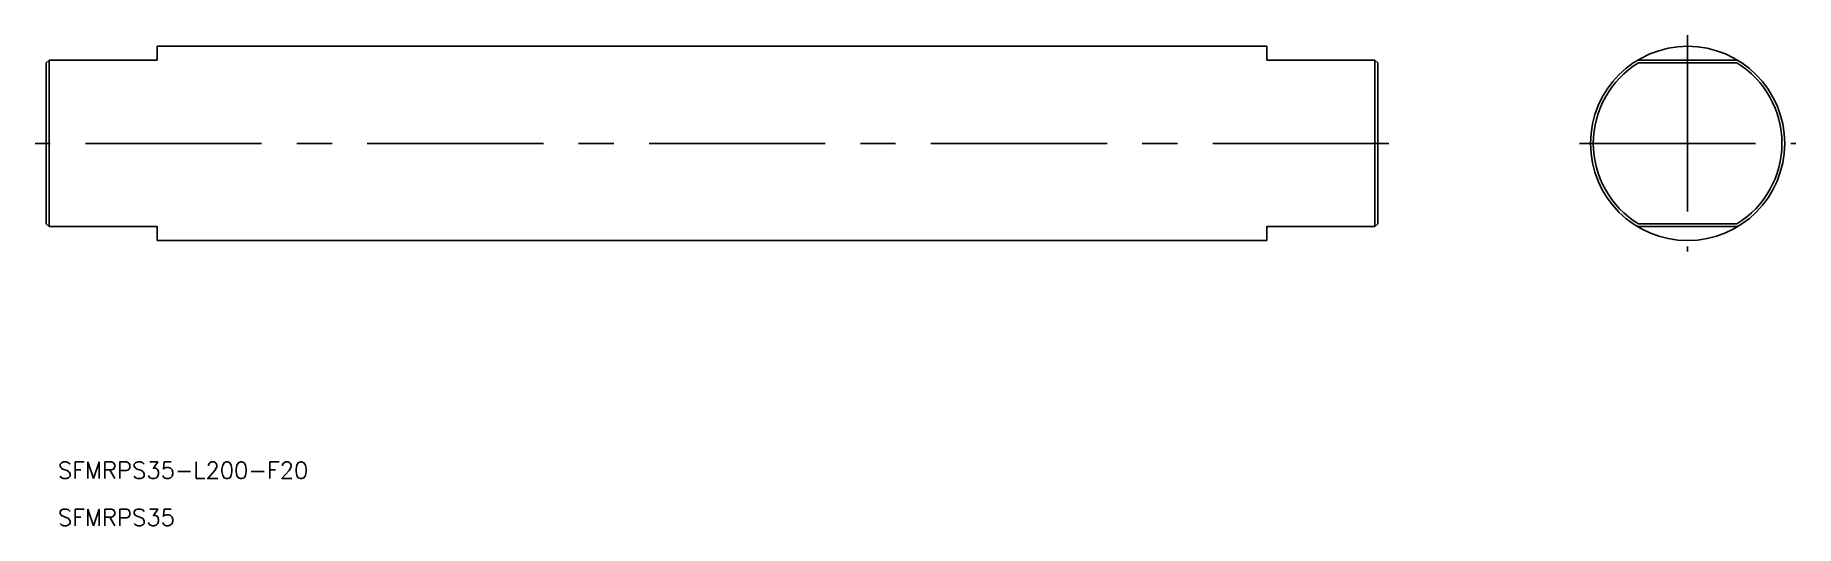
# Model space of a CAD drawing. Extents: x -298 to 20, y -69 to 20.
import ezdxf

# ---------------------------------------------------------------- set-up
doc = ezdxf.new("R2010")
doc.units = 0
doc.linetypes.add('CENTER', pattern=[50.8, 31.75, -6.35, 6.35, -6.35])
doc.layers.get('0').update_dxf_attribs({"linetype": 'CONTINUOUS'})
doc.layers.add('CENTER', color=1, linetype='CENTER')
doc.styles.get("Standard").update_dxf_attribs({"font": 'txt.shx', "height": 3, "bigfont": 'bigfont.shx'})

msp = doc.modelspace()

# ---------------------------------------------------------------- linework, layer by layer
at = {"color": 7, "linetype": 'CONTINUOUS'}
for p, q in [((-75.86, 17.5), (-275.86, 17.5)), ((-275.86, 17.5), (-275.86, 15)), ((-75.86, 17.5), (-75.86, 15)), ((-295.36, 15), (-295.86, 14.5)), ((-295.86, -14.5), (-295.86, 14.5)), ((-275.86, 15), (-295.36, 15)), ((-295.36, -15), (-295.36, 15)), ((-75.86, 15), (-56.36, 15)), ((-56.36, -15), (-56.36, 15)), ((-56.36, 15), (-55.86, 14.5)), ((-55.86, -14.5), (-55.86, 14.5)), ((-9.01, 15), (9.01, 15)), ((-8.87, 14.5), (8.87, 14.5)), ((-295.36, -15), (-295.86, -14.5)), ((-275.86, -15), (-295.36, -15)), ((-275.86, -17.5), (-275.86, -15)), ((-75.86, -15), (-56.36, -15)), ((-75.86, -17.5), (-75.86, -15)), ((-56.36, -15), (-55.86, -14.5)), ((-9.01, -15), (9.01, -15)), ((-8.87, -14.5), (8.87, -14.5)), ((-75.86, -17.5), (-275.86, -17.5))]:
    msp.add_line(p, q, dxfattribs=at)
msp.add_circle((0, 0), 17.5, dxfattribs=at)
for start, end in [(121.467, 238.533), (301.467, 58.533)]:
    msp.add_arc((0, 0), 17, start, end, dxfattribs=at)
at = {"layer": 'CENTER', "color": 1, "linetype": 'CENTER'}
for p, q in [((0, 19.5), (0, -19.5)), ((-53.86, 0), (-297.86, 0)), ((-19.5, 0), (19.5, 0))]:
    msp.add_line(p, q, dxfattribs=at)

# ---------------------------------------------------------------- texts
at = {"color": 7, "linetype": 'CONTINUOUS'}
for s, p in [('SFMRPS35-L200-F20', (-293.77, -60.4)), ('SFMRPS35', (-293.77, -68.91))]:
    msp.add_text(s, height=3, dxfattribs=at).set_placement(p)

doc.saveas('drawing.dxf')
